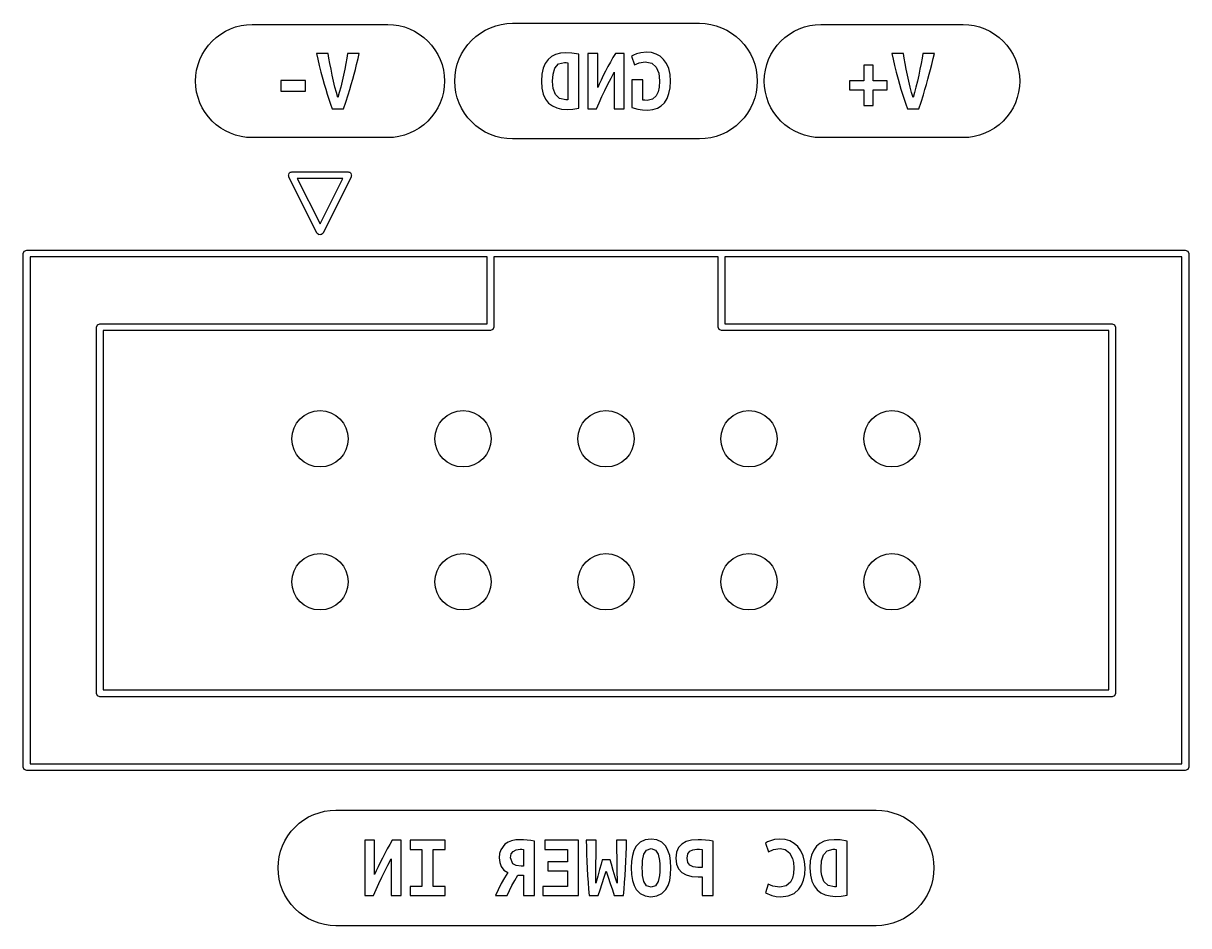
# Model space of a CAD drawing. Extents: x 88 to 206, y -135 to -60.
# Drawn here: x 110.05 to 130.75, y -134.23 to -118.21 of the extents above; entities that cross this region are included whole.
import ezdxf

# ---------------------------------------------------------------- set-up
doc = ezdxf.new("R2010")
doc.units = 0
doc.layers.add('BLACK', color=7, linetype='CONTINUOUS')

msp = doc.modelspace()

# ---------------------------------------------------------------- linework, layer by layer
at = {"layer": 'BLACK', "linetype": 'CONTINUOUS'}
for p, q in [((113.473, -118.457), (113.552, -118.398)), ((113.552, -118.398), (113.636, -118.347)), ((113.636, -118.347), (113.725, -118.305)), ((113.725, -118.305), (113.818, -118.272)), ((113.818, -118.272), (113.914, -118.248)), ((113.914, -118.248), (114.011, -118.234)), ((114.011, -118.234), (114.11, -118.229)), ((114.11, -118.229), (116.522, -118.229)), ((116.522, -118.229), (116.621, -118.234)), ((116.621, -118.234), (116.718, -118.248)), ((116.718, -118.248), (116.814, -118.272)), ((116.814, -118.272), (116.907, -118.305)), ((116.907, -118.305), (116.996, -118.347)), ((116.996, -118.347), (117.08, -118.398)), ((117.08, -118.398), (117.159, -118.457)), ((118.085, -118.44), (118.166, -118.38)), ((118.166, -118.38), (118.252, -118.328)), ((118.252, -118.328), (118.343, -118.285)), ((118.343, -118.285), (118.438, -118.252)), ((118.438, -118.252), (118.536, -118.227)), ((118.536, -118.227), (118.635, -118.212)), ((118.635, -118.212), (118.736, -118.207)), ((118.736, -118.207), (122.056, -118.207)), ((122.056, -118.207), (122.157, -118.212)), ((122.157, -118.212), (122.256, -118.227)), ((122.256, -118.227), (122.354, -118.252)), ((122.354, -118.252), (122.449, -118.285)), ((122.449, -118.285), (122.54, -118.328)), ((122.54, -118.328), (122.626, -118.38)), ((122.626, -118.38), (122.707, -118.44)), ((123.575, -118.457), (123.654, -118.398)), ((123.654, -118.398), (123.738, -118.347)), ((123.738, -118.347), (123.827, -118.305)), ((123.827, -118.305), (123.92, -118.272)), ((123.92, -118.272), (124.016, -118.248)), ((124.016, -118.248), (124.113, -118.234)), ((124.113, -118.234), (124.212, -118.229)), ((124.212, -118.229), (126.74, -118.229)), ((126.74, -118.229), (126.839, -118.234)), ((126.839, -118.234), (126.936, -118.248)), ((126.936, -118.248), (127.032, -118.272)), ((127.032, -118.272), (127.125, -118.305)), ((127.125, -118.305), (127.214, -118.347)), ((127.214, -118.347), (127.298, -118.398)), ((127.298, -118.398), (127.377, -118.457)), ((113.275, -118.675), (113.334, -118.596)), ((113.334, -118.596), (113.4, -118.523)), ((113.4, -118.523), (113.473, -118.457)), ((117.159, -118.457), (117.232, -118.523)), ((117.232, -118.523), (117.298, -118.596)), ((117.298, -118.596), (117.357, -118.675)), ((117.883, -118.663), (117.943, -118.582)), ((117.943, -118.582), (118.011, -118.508)), ((118.011, -118.508), (118.085, -118.44)), ((122.707, -118.44), (122.781, -118.508)), ((122.781, -118.508), (122.849, -118.582)), ((122.849, -118.582), (122.909, -118.663)), ((123.377, -118.675), (123.436, -118.596)), ((123.436, -118.596), (123.502, -118.523)), ((123.502, -118.523), (123.575, -118.457)), ((127.377, -118.457), (127.45, -118.523)), ((127.45, -118.523), (127.516, -118.596)), ((127.516, -118.596), (127.575, -118.675)), ((113.182, -118.849), (113.224, -118.76)), ((113.224, -118.76), (113.275, -118.675)), ((115.46, -118.741), (115.256, -118.741)), ((115.256, -118.741), (115.277, -118.842)), ((115.475, -118.824), (115.46, -118.741)), ((115.803, -118.741), (115.791, -118.824)), ((116.01, -118.741), (115.803, -118.741)), ((115.991, -118.83), (116.01, -118.741)), ((117.357, -118.675), (117.408, -118.76)), ((117.408, -118.76), (117.45, -118.849)), ((117.788, -118.84), (117.831, -118.749)), ((117.831, -118.749), (117.883, -118.663)), ((119.427, -118.796), (119.366, -118.849)), ((119.501, -118.76), (119.427, -118.796)), ((119.586, -118.738), (119.501, -118.76)), ((119.678, -118.731), (119.586, -118.738)), ((119.788, -118.736), (119.678, -118.731)), ((119.913, -118.755), (119.788, -118.736)), ((119.913, -119.714), (119.913, -118.755)), ((120.072, -118.742), (120.072, -119.725)), ((120.248, -118.742), (120.072, -118.742)), ((120.248, -119.347), (120.248, -118.742)), ((120.518, -118.815), (120.474, -118.894)), ((120.563, -118.742), (120.518, -118.815)), ((120.72, -118.742), (120.563, -118.742)), ((120.72, -119.725), (120.72, -118.742)), ((120.883, -118.772), (120.85, -118.791)), ((120.85, -118.791), (120.901, -118.947)), ((120.937, -118.749), (120.883, -118.772)), ((121.016, -118.729), (120.937, -118.749)), ((121.118, -118.72), (121.016, -118.729)), ((121.204, -118.728), (121.118, -118.72)), ((121.285, -118.753), (121.204, -118.728)), ((121.358, -118.793), (121.285, -118.753)), ((121.42, -118.85), (121.358, -118.793)), ((122.909, -118.663), (122.961, -118.749)), ((122.961, -118.749), (123.004, -118.84)), ((123.284, -118.849), (123.326, -118.76)), ((123.326, -118.76), (123.377, -118.675)), ((125.678, -118.741), (125.474, -118.741)), ((125.474, -118.741), (125.495, -118.842)), ((125.693, -118.824), (125.678, -118.741)), ((126.021, -118.741), (126.009, -118.824)), ((126.228, -118.741), (126.021, -118.741)), ((126.209, -118.83), (126.228, -118.741)), ((127.575, -118.675), (127.626, -118.76)), ((127.626, -118.76), (127.668, -118.849)), ((113.125, -119.037), (113.149, -118.941)), ((113.149, -118.941), (113.182, -118.849)), ((115.277, -118.842), (115.303, -118.954)), ((115.303, -118.954), (115.332, -119.075)), ((115.492, -118.919), (115.475, -118.824)), ((115.512, -119.022), (115.492, -118.919)), ((115.533, -119.128), (115.512, -119.022)), ((115.755, -119.021), (115.733, -119.126)), ((115.775, -118.918), (115.755, -119.021)), ((115.791, -118.824), (115.775, -118.918)), ((115.922, -119.111), (115.944, -119.025)), ((115.944, -119.025), (115.965, -118.941)), ((115.965, -118.941), (115.991, -118.83)), ((117.45, -118.849), (117.483, -118.941)), ((117.483, -118.941), (117.507, -119.037)), ((117.73, -119.033), (117.754, -118.935)), ((117.754, -118.935), (117.788, -118.84)), ((119.279, -119.005), (119.256, -119.109)), ((119.316, -118.919), (119.279, -119.005)), ((119.366, -118.849), (119.316, -118.919)), ((119.456, -119.109), (119.49, -119.003)), ((119.49, -119.003), (119.555, -118.929)), ((119.555, -118.929), (119.661, -118.901)), ((119.661, -118.901), (119.69, -118.902)), ((119.69, -118.902), (119.718, -118.906)), ((119.718, -118.906), (119.718, -119.566)), ((120.43, -118.975), (120.387, -119.057)), ((120.474, -118.894), (120.43, -118.975)), ((120.901, -118.947), (120.987, -118.907)), ((120.987, -118.907), (121.091, -118.89)), ((121.091, -118.89), (121.209, -118.915)), ((121.209, -118.915), (121.287, -118.986)), ((121.287, -118.986), (121.332, -119.094)), ((121.471, -118.923), (121.42, -118.85)), ((121.51, -119.011), (121.471, -118.923)), ((121.535, -119.115), (121.51, -119.011)), ((123.004, -118.84), (123.038, -118.935)), ((123.038, -118.935), (123.062, -119.033)), ((123.227, -119.037), (123.251, -118.941)), ((123.251, -118.941), (123.284, -118.849)), ((125.142, -118.951), (124.974, -118.951)), ((124.974, -118.951), (124.974, -119.227)), ((125.142, -119.227), (125.142, -118.951)), ((125.495, -118.842), (125.52, -118.954)), ((125.52, -118.954), (125.55, -119.075)), ((125.71, -118.919), (125.693, -118.824)), ((125.73, -119.022), (125.71, -118.919)), ((125.751, -119.128), (125.73, -119.022)), ((125.973, -119.021), (125.951, -119.126)), ((125.993, -118.918), (125.973, -119.021)), ((126.009, -118.824), (125.993, -118.918)), ((126.139, -119.111), (126.162, -119.025)), ((126.162, -119.025), (126.183, -118.941)), ((126.183, -118.941), (126.209, -118.83)), ((127.668, -118.849), (127.701, -118.941)), ((127.701, -118.941), (127.725, -119.037)), ((113.106, -119.233), (113.111, -119.134)), ((113.111, -119.134), (113.125, -119.037)), ((114.622, -119.221), (114.622, -119.413)), ((115.057, -119.221), (114.622, -119.221)), ((115.057, -119.413), (115.057, -119.221)), ((115.332, -119.075), (115.366, -119.201)), ((115.366, -119.201), (115.391, -119.288)), ((115.557, -119.234), (115.533, -119.128)), ((115.733, -119.126), (115.709, -119.233)), ((115.871, -119.293), (115.897, -119.201)), ((115.897, -119.201), (115.922, -119.111)), ((117.507, -119.037), (117.521, -119.134)), ((117.521, -119.134), (117.526, -119.233)), ((117.71, -119.233), (117.715, -119.132)), ((117.715, -119.132), (117.73, -119.033)), ((119.256, -119.109), (119.248, -119.233)), ((119.447, -119.233), (119.456, -119.109)), ((120.309, -119.214), (120.276, -119.285)), ((120.347, -119.136), (120.309, -119.214)), ((120.387, -119.057), (120.347, -119.136)), ((120.428, -119.29), (120.485, -119.181)), ((120.485, -119.181), (120.544, -119.072)), ((120.544, -119.072), (120.544, -119.725)), ((121.05, -119.211), (120.855, -119.211)), ((120.855, -119.211), (120.855, -119.701)), ((121.05, -119.569), (121.05, -119.211)), ((121.332, -119.094), (121.342, -119.16)), ((121.342, -119.16), (121.345, -119.233)), ((121.544, -119.233), (121.535, -119.115)), ((123.062, -119.033), (123.077, -119.132)), ((123.077, -119.132), (123.082, -119.233)), ((123.208, -119.233), (123.213, -119.134)), ((123.213, -119.134), (123.227, -119.037)), ((124.974, -119.227), (124.724, -119.227)), ((124.724, -119.227), (124.724, -119.388)), ((125.391, -119.227), (125.142, -119.227)), ((125.391, -119.388), (125.391, -119.227)), ((125.55, -119.075), (125.584, -119.201)), ((125.584, -119.201), (125.609, -119.288)), ((125.774, -119.234), (125.751, -119.128)), ((125.951, -119.126), (125.927, -119.233)), ((126.089, -119.293), (126.115, -119.201)), ((126.115, -119.201), (126.139, -119.111)), ((127.725, -119.037), (127.739, -119.134)), ((127.739, -119.134), (127.744, -119.233)), ((113.111, -119.331), (113.106, -119.233)), ((113.125, -119.429), (113.111, -119.331)), ((113.149, -119.524), (113.125, -119.429)), ((114.622, -119.413), (115.057, -119.413)), ((115.391, -119.288), (115.417, -119.376)), ((115.417, -119.376), (115.445, -119.465)), ((115.581, -119.339), (115.557, -119.234)), ((115.607, -119.437), (115.581, -119.339)), ((115.632, -119.524), (115.607, -119.437)), ((115.658, -119.436), (115.632, -119.524)), ((115.684, -119.338), (115.658, -119.436)), ((115.709, -119.233), (115.684, -119.338)), ((115.816, -119.476), (115.844, -119.384)), ((115.844, -119.384), (115.871, -119.293)), ((117.507, -119.429), (117.483, -119.524)), ((117.521, -119.331), (117.507, -119.429)), ((117.526, -119.233), (117.521, -119.331)), ((117.715, -119.333), (117.71, -119.233)), ((117.73, -119.433), (117.715, -119.333)), ((117.754, -119.53), (117.73, -119.433)), ((119.248, -119.233), (119.257, -119.359)), ((119.257, -119.359), (119.282, -119.465)), ((119.45, -119.303), (119.447, -119.233)), ((119.459, -119.367), (119.45, -119.303)), ((119.498, -119.473), (119.459, -119.367)), ((120.276, -119.285), (120.248, -119.347)), ((120.324, -119.507), (120.375, -119.399)), ((120.375, -119.399), (120.428, -119.29)), ((121.321, -119.426), (121.29, -119.492)), ((121.339, -119.34), (121.321, -119.426)), ((121.345, -119.233), (121.339, -119.34)), ((121.515, -119.456), (121.537, -119.352)), ((121.537, -119.352), (121.544, -119.233)), ((123.062, -119.433), (123.038, -119.53)), ((123.077, -119.333), (123.062, -119.433)), ((123.082, -119.233), (123.077, -119.333)), ((123.213, -119.331), (123.208, -119.233)), ((123.227, -119.429), (123.213, -119.331)), ((123.251, -119.524), (123.227, -119.429)), ((124.724, -119.388), (124.974, -119.388)), ((124.974, -119.388), (124.974, -119.664)), ((125.142, -119.664), (125.142, -119.388)), ((125.142, -119.388), (125.391, -119.388)), ((125.609, -119.288), (125.635, -119.376)), ((125.635, -119.376), (125.663, -119.465)), ((125.799, -119.339), (125.774, -119.234)), ((125.824, -119.437), (125.799, -119.339)), ((125.85, -119.524), (125.824, -119.437)), ((125.875, -119.436), (125.85, -119.524)), ((125.901, -119.338), (125.875, -119.436)), ((125.927, -119.233), (125.901, -119.338)), ((126.034, -119.476), (126.062, -119.384)), ((126.062, -119.384), (126.089, -119.293)), ((127.725, -119.429), (127.701, -119.524)), ((127.739, -119.331), (127.725, -119.429)), ((127.744, -119.233), (127.739, -119.331)), ((113.182, -119.617), (113.149, -119.524)), ((113.224, -119.706), (113.182, -119.617)), ((115.445, -119.465), (115.474, -119.553)), ((115.474, -119.553), (115.503, -119.64)), ((115.503, -119.64), (115.533, -119.724)), ((115.735, -119.724), (115.774, -119.607)), ((115.774, -119.607), (115.816, -119.476)), ((117.45, -119.617), (117.408, -119.706)), ((117.483, -119.524), (117.45, -119.617)), ((117.788, -119.625), (117.754, -119.53)), ((117.831, -119.716), (117.788, -119.625)), ((119.282, -119.465), (119.323, -119.552)), ((119.323, -119.552), (119.377, -119.622)), ((119.377, -119.622), (119.443, -119.674)), ((119.571, -119.542), (119.498, -119.473)), ((119.683, -119.568), (119.571, -119.542)), ((119.701, -119.568), (119.683, -119.568)), ((119.718, -119.566), (119.701, -119.568)), ((120.229, -119.725), (120.275, -119.616)), ((120.275, -119.616), (120.324, -119.507)), ((121.088, -119.574), (121.05, -119.569)), ((121.126, -119.576), (121.088, -119.574)), ((121.221, -119.555), (121.126, -119.576)), ((121.29, -119.492), (121.221, -119.555)), ((121.376, -119.673), (121.434, -119.616)), ((121.434, -119.616), (121.481, -119.544)), ((121.481, -119.544), (121.515, -119.456)), ((123.004, -119.625), (122.961, -119.716)), ((123.038, -119.53), (123.004, -119.625)), ((123.284, -119.617), (123.251, -119.524)), ((123.326, -119.706), (123.284, -119.617)), ((125.663, -119.465), (125.691, -119.553)), ((125.691, -119.553), (125.721, -119.64)), ((125.721, -119.64), (125.751, -119.724)), ((125.953, -119.724), (125.992, -119.607)), ((125.992, -119.607), (126.034, -119.476)), ((127.668, -119.617), (127.626, -119.706)), ((127.701, -119.524), (127.668, -119.617)), ((113.275, -119.791), (113.224, -119.706)), ((113.334, -119.87), (113.275, -119.791)), ((115.533, -119.724), (115.735, -119.724)), ((117.357, -119.791), (117.298, -119.87)), ((117.408, -119.706), (117.357, -119.791)), ((117.883, -119.802), (117.831, -119.716)), ((117.943, -119.883), (117.883, -119.802)), ((119.443, -119.674), (119.52, -119.71)), ((119.52, -119.71), (119.608, -119.731)), ((119.608, -119.731), (119.704, -119.738)), ((119.704, -119.738), (119.806, -119.732)), ((119.806, -119.732), (119.913, -119.714)), ((120.072, -119.725), (120.229, -119.725)), ((120.544, -119.725), (120.72, -119.725)), ((120.855, -119.701), (120.964, -119.73)), ((120.964, -119.73), (121.045, -119.742)), ((121.045, -119.742), (121.142, -119.746)), ((121.142, -119.746), (121.23, -119.737)), ((121.23, -119.737), (121.308, -119.713)), ((121.308, -119.713), (121.376, -119.673)), ((122.909, -119.802), (122.849, -119.883)), ((122.961, -119.716), (122.909, -119.802)), ((123.377, -119.791), (123.326, -119.706)), ((123.436, -119.87), (123.377, -119.791)), ((124.974, -119.664), (125.142, -119.664)), ((125.751, -119.724), (125.953, -119.724)), ((127.575, -119.791), (127.516, -119.87)), ((127.626, -119.706), (127.575, -119.791)), ((113.4, -119.943), (113.334, -119.87)), ((113.473, -120.009), (113.4, -119.943)), ((113.552, -120.068), (113.473, -120.009)), ((117.159, -120.009), (117.08, -120.068)), ((117.232, -119.943), (117.159, -120.009)), ((117.298, -119.87), (117.232, -119.943)), ((118.011, -119.958), (117.943, -119.883)), ((118.085, -120.025), (118.011, -119.958)), ((118.166, -120.085), (118.085, -120.025)), ((122.707, -120.025), (122.626, -120.085)), ((122.781, -119.958), (122.707, -120.025)), ((122.849, -119.883), (122.781, -119.958)), ((123.502, -119.943), (123.436, -119.87)), ((123.575, -120.009), (123.502, -119.943)), ((123.654, -120.068), (123.575, -120.009)), ((127.377, -120.009), (127.298, -120.068)), ((127.45, -119.943), (127.377, -120.009)), ((127.516, -119.87), (127.45, -119.943)), ((113.636, -120.118), (113.552, -120.068)), ((113.725, -120.16), (113.636, -120.118)), ((113.818, -120.194), (113.725, -120.16)), ((113.914, -120.217), (113.818, -120.194)), ((114.011, -120.232), (113.914, -120.217)), ((114.11, -120.237), (114.011, -120.232)), ((116.522, -120.237), (114.11, -120.237)), ((116.621, -120.232), (116.522, -120.237)), ((116.718, -120.217), (116.621, -120.232)), ((116.814, -120.194), (116.718, -120.217)), ((116.907, -120.16), (116.814, -120.194)), ((116.996, -120.118), (116.907, -120.16)), ((117.08, -120.068), (116.996, -120.118)), ((118.252, -120.137), (118.166, -120.085)), ((118.343, -120.18), (118.252, -120.137)), ((118.438, -120.214), (118.343, -120.18)), ((118.536, -120.238), (118.438, -120.214)), ((118.635, -120.253), (118.536, -120.238)), ((118.736, -120.258), (118.635, -120.253)), ((122.056, -120.258), (118.736, -120.258)), ((122.157, -120.253), (122.056, -120.258)), ((122.256, -120.238), (122.157, -120.253)), ((122.354, -120.214), (122.256, -120.238)), ((122.449, -120.18), (122.354, -120.214)), ((122.54, -120.137), (122.449, -120.18)), ((122.626, -120.085), (122.54, -120.137)), ((123.738, -120.118), (123.654, -120.068)), ((123.827, -120.16), (123.738, -120.118)), ((123.92, -120.194), (123.827, -120.16)), ((124.016, -120.217), (123.92, -120.194)), ((124.113, -120.232), (124.016, -120.217)), ((124.212, -120.237), (124.113, -120.232)), ((126.74, -120.237), (124.212, -120.237)), ((126.839, -120.232), (126.74, -120.237)), ((126.936, -120.217), (126.839, -120.232)), ((127.032, -120.194), (126.936, -120.217)), ((127.125, -120.16), (127.032, -120.194)), ((127.214, -120.118), (127.125, -120.16)), ((127.298, -120.068), (127.214, -120.118)), ((114.759, -120.884), (114.768, -120.873)), ((114.76, -120.894), (114.759, -120.884)), ((114.768, -120.873), (114.774, -120.86)), ((114.774, -120.86), (114.783, -120.857)), ((114.783, -120.857), (114.789, -120.849)), ((114.789, -120.849), (114.803, -120.848)), ((114.803, -120.848), (114.816, -120.843)), ((114.816, -120.843), (115.816, -120.843)), ((115.816, -120.843), (115.829, -120.848)), ((115.829, -120.848), (115.843, -120.849)), ((115.843, -120.849), (115.849, -120.857)), ((115.849, -120.857), (115.858, -120.86)), ((115.858, -120.86), (115.864, -120.873)), ((115.864, -120.873), (115.873, -120.884)), ((115.873, -120.884), (115.872, -120.894)), ((114.756, -120.903), (114.76, -120.894)), ((114.761, -120.916), (114.756, -120.903)), ((114.762, -120.93), (114.761, -120.916)), ((115.262, -121.93), (114.762, -120.93)), ((114.913, -120.963), (115.316, -121.769)), ((115.719, -120.963), (114.913, -120.963)), ((115.316, -121.769), (115.719, -120.963)), ((115.87, -120.93), (115.37, -121.93)), ((115.871, -120.916), (115.87, -120.93)), ((115.876, -120.903), (115.871, -120.916)), ((115.872, -120.894), (115.876, -120.903)), ((115.277, -121.942), (115.262, -121.93)), ((115.289, -121.956), (115.277, -121.942)), ((115.294, -121.957), (115.289, -121.956)), ((115.297, -121.96), (115.294, -121.957)), ((115.316, -121.958), (115.297, -121.96)), ((115.335, -121.96), (115.316, -121.958)), ((115.338, -121.957), (115.335, -121.96)), ((115.343, -121.956), (115.338, -121.957)), ((115.355, -121.942), (115.343, -121.956)), ((115.37, -121.93), (115.355, -121.942)), ((110.046, -122.293), (110.064, -122.25)), ((110.046, -131.413), (110.046, -122.293)), ((110.064, -122.25), (110.106, -122.233)), ((110.106, -122.233), (130.686, -122.233)), ((130.686, -122.233), (130.728, -122.25)), ((130.728, -122.25), (130.746, -122.293)), ((130.746, -122.293), (130.746, -131.413)), ((118.286, -122.353), (110.166, -122.353)), ((110.166, -122.353), (110.166, -131.353)), ((118.286, -123.543), (118.286, -122.353)), ((122.386, -122.353), (118.406, -122.353)), ((118.406, -122.353), (118.406, -123.603)), ((122.386, -123.603), (122.386, -122.353)), ((130.626, -122.353), (122.506, -122.353)), ((122.506, -122.353), (122.506, -123.543)), ((130.626, -131.353), (130.626, -122.353)), ((111.346, -123.603), (111.364, -123.56)), ((111.364, -123.56), (111.406, -123.543)), ((111.406, -123.543), (118.286, -123.543)), ((122.506, -123.543), (129.386, -123.543)), ((129.386, -123.543), (129.428, -123.56)), ((129.428, -123.56), (129.446, -123.603)), ((111.346, -130.103), (111.346, -123.603)), ((118.346, -123.663), (111.466, -123.663)), ((111.466, -123.663), (111.466, -130.043)), ((118.388, -123.645), (118.346, -123.663)), ((118.406, -123.603), (118.388, -123.645)), ((122.404, -123.645), (122.386, -123.603)), ((122.446, -123.663), (122.404, -123.645)), ((129.326, -123.663), (122.446, -123.663)), ((129.326, -130.043), (129.326, -123.663)), ((129.446, -123.603), (129.446, -130.103)), ((111.364, -130.145), (111.346, -130.103)), ((111.406, -130.163), (111.364, -130.145)), ((129.386, -130.163), (111.406, -130.163)), ((111.466, -130.043), (129.326, -130.043)), ((129.428, -130.145), (129.386, -130.163)), ((129.446, -130.103), (129.428, -130.145)), ((110.064, -131.455), (110.046, -131.413)), ((110.166, -131.353), (130.626, -131.353)), ((130.746, -131.413), (130.728, -131.455)), ((110.106, -131.473), (110.064, -131.455)), ((130.686, -131.473), (110.106, -131.473)), ((130.728, -131.455), (130.686, -131.473)), ((115.114, -132.298), (115.205, -132.255)), ((115.205, -132.255), (115.299, -132.222)), ((115.299, -132.222), (115.397, -132.197)), ((115.397, -132.197), (115.497, -132.182)), ((115.497, -132.182), (115.597, -132.177)), ((115.597, -132.177), (125.195, -132.177)), ((125.195, -132.177), (125.295, -132.182)), ((125.295, -132.182), (125.395, -132.197)), ((125.395, -132.197), (125.493, -132.222)), ((125.493, -132.222), (125.587, -132.255)), ((125.587, -132.255), (125.678, -132.298)), ((114.804, -132.552), (114.872, -132.478)), ((114.872, -132.478), (114.947, -132.41)), ((114.947, -132.41), (115.027, -132.35)), ((115.027, -132.35), (115.114, -132.298)), ((125.678, -132.298), (125.765, -132.35)), ((125.765, -132.35), (125.845, -132.41)), ((125.845, -132.41), (125.92, -132.478)), ((125.92, -132.478), (125.988, -132.552)), ((114.693, -132.719), (114.745, -132.633)), ((114.745, -132.633), (114.804, -132.552)), ((125.988, -132.552), (126.047, -132.633)), ((126.047, -132.633), (126.099, -132.719)), ((114.616, -132.905), (114.65, -132.81)), ((114.65, -132.81), (114.693, -132.719)), ((116.286, -132.712), (116.11, -132.712)), ((116.11, -132.712), (116.11, -133.695)), ((116.286, -133.317), (116.286, -132.712)), ((116.511, -132.864), (116.468, -132.945)), ((116.556, -132.785), (116.511, -132.864)), ((116.6, -132.712), (116.556, -132.785)), ((116.757, -132.712), (116.6, -132.712)), ((116.757, -133.695), (116.757, -132.712)), ((117.538, -132.712), (116.915, -132.712)), ((116.915, -132.712), (116.915, -132.874)), ((116.915, -132.874), (117.127, -132.874)), ((117.127, -132.874), (117.127, -133.533)), ((117.324, -133.533), (117.324, -132.874)), ((117.324, -132.874), (117.538, -132.874)), ((117.538, -132.874), (117.538, -132.712)), ((118.527, -132.88), (118.507, -132.946)), ((118.602, -132.779), (118.527, -132.88)), ((118.656, -132.744), (118.602, -132.779)), ((118.72, -132.72), (118.656, -132.744)), ((118.792, -132.706), (118.72, -132.72)), ((118.747, -132.908), (118.802, -132.88)), ((118.872, -132.701), (118.792, -132.706)), ((118.802, -132.88), (118.872, -132.871)), ((118.928, -132.703), (118.872, -132.701)), ((118.872, -132.871), (118.899, -132.872)), ((118.899, -132.872), (118.931, -132.876)), ((118.994, -132.707), (118.928, -132.703)), ((118.931, -132.876), (118.931, -133.171)), ((119.063, -132.715), (118.994, -132.707)), ((119.126, -132.727), (119.063, -132.715)), ((119.126, -133.695), (119.126, -132.727)), ((119.31, -132.712), (119.31, -132.874)), ((119.905, -132.712), (119.31, -132.712)), ((119.31, -132.874), (119.71, -132.874)), ((119.71, -132.874), (119.71, -133.095)), ((119.905, -133.695), (119.905, -132.712)), ((120.223, -132.712), (120.042, -132.712)), ((120.042, -132.712), (120.047, -132.835)), ((120.047, -132.835), (120.052, -132.961)), ((120.221, -132.907), (120.223, -132.808)), ((120.223, -132.808), (120.223, -132.712)), ((120.763, -132.712), (120.582, -132.712)), ((120.582, -132.712), (120.583, -132.808)), ((120.583, -132.808), (120.585, -132.906)), ((120.755, -132.959), (120.759, -132.834)), ((120.759, -132.834), (120.763, -132.712)), ((120.893, -132.892), (120.865, -132.98)), ((120.933, -132.819), (120.893, -132.892)), ((121.002, -132.748), (120.933, -132.819)), ((121.09, -132.704), (121.002, -132.748)), ((121.068, -132.96), (121.115, -132.887)), ((121.196, -132.69), (121.09, -132.704)), ((121.115, -132.887), (121.196, -132.86)), ((121.299, -132.704), (121.196, -132.69)), ((121.196, -132.86), (121.277, -132.887)), ((121.277, -132.887), (121.324, -132.961)), ((121.386, -132.748), (121.299, -132.704)), ((121.456, -132.819), (121.386, -132.748)), ((121.497, -132.892), (121.456, -132.819)), ((121.527, -132.98), (121.497, -132.892)), ((121.683, -132.84), (121.649, -132.924)), ((121.741, -132.778), (121.683, -132.84)), ((121.819, -132.735), (121.741, -132.778)), ((121.916, -132.71), (121.819, -132.735)), ((121.884, -132.907), (121.939, -132.88)), ((122.031, -132.701), (121.916, -132.71)), ((121.939, -132.88), (122.009, -132.871)), ((122.009, -132.871), (122.057, -132.872)), ((122.093, -132.703), (122.031, -132.701)), ((122.057, -132.872), (122.106, -132.876)), ((122.164, -132.707), (122.093, -132.703)), ((122.106, -132.876), (122.106, -133.193)), ((122.237, -132.714), (122.164, -132.707)), ((122.301, -132.725), (122.237, -132.714)), ((122.301, -133.695), (122.301, -132.725)), ((123.264, -132.742), (123.231, -132.761)), ((123.231, -132.761), (123.282, -132.917)), ((123.317, -132.719), (123.264, -132.742)), ((123.282, -132.917), (123.37, -132.877)), ((123.391, -132.699), (123.317, -132.719)), ((123.37, -132.877), (123.488, -132.86)), ((123.485, -132.69), (123.391, -132.699)), ((123.578, -132.699), (123.485, -132.69)), ((123.488, -132.86), (123.578, -132.877)), ((123.664, -132.724), (123.578, -132.699)), ((123.578, -132.877), (123.656, -132.932)), ((123.74, -132.766), (123.664, -132.724)), ((123.805, -132.824), (123.74, -132.766)), ((123.858, -132.897), (123.805, -132.824)), ((124.085, -132.889), (124.048, -132.975)), ((124.135, -132.819), (124.085, -132.889)), ((124.196, -132.766), (124.135, -132.819)), ((124.27, -132.73), (124.196, -132.766)), ((124.355, -132.708), (124.27, -132.73)), ((124.323, -132.899), (124.43, -132.871)), ((124.447, -132.701), (124.355, -132.708)), ((124.43, -132.871), (124.458, -132.872)), ((124.557, -132.706), (124.447, -132.701)), ((124.458, -132.872), (124.487, -132.876)), ((124.487, -132.876), (124.487, -133.536)), ((124.682, -132.725), (124.557, -132.706)), ((124.682, -133.684), (124.682, -132.725)), ((126.099, -132.719), (126.142, -132.81)), ((126.142, -132.81), (126.176, -132.905)), ((114.577, -133.102), (114.591, -133.003)), ((114.591, -133.003), (114.616, -132.905)), ((116.425, -133.027), (116.384, -133.106)), ((116.468, -132.945), (116.425, -133.027)), ((116.522, -133.151), (116.581, -133.042)), ((116.581, -133.042), (116.581, -133.695)), ((118.507, -132.946), (118.501, -133.023)), ((118.501, -133.023), (118.509, -133.105)), ((118.699, -133.022), (118.711, -132.954)), ((118.743, -133.132), (118.699, -133.022)), ((118.711, -132.954), (118.747, -132.908)), ((119.71, -133.095), (119.363, -133.095)), ((119.363, -133.095), (119.363, -133.257)), ((120.052, -132.961), (120.057, -133.088)), ((120.057, -133.088), (120.063, -133.215)), ((120.218, -133.106), (120.22, -133.007)), ((120.22, -133.007), (120.221, -132.907)), ((120.329, -133.06), (120.31, -133.135)), ((120.472, -133.06), (120.329, -133.06)), ((120.494, -133.138), (120.472, -133.06)), ((120.585, -132.906), (120.587, -133.006)), ((120.587, -133.006), (120.588, -133.105)), ((120.743, -133.213), (120.749, -133.087)), ((120.749, -133.087), (120.755, -132.959)), ((120.848, -133.084), (120.842, -133.203)), ((120.865, -132.98), (120.848, -133.084)), ((121.042, -133.134), (121.046, -133.069)), ((121.046, -133.069), (121.068, -132.96)), ((121.324, -132.961), (121.346, -133.069)), ((121.346, -133.069), (121.35, -133.134)), ((121.544, -133.084), (121.527, -132.98)), ((121.55, -133.203), (121.544, -133.084)), ((121.649, -132.924), (121.637, -133.03)), ((121.637, -133.03), (121.649, -133.136)), ((121.837, -133.028), (121.849, -132.955)), ((121.849, -133.105), (121.837, -133.028)), ((121.849, -132.955), (121.884, -132.907)), ((123.656, -132.932), (123.711, -133.036)), ((123.711, -133.036), (123.728, -133.109)), ((123.898, -132.985), (123.858, -132.897)), ((123.923, -133.087), (123.898, -132.985)), ((123.931, -133.203), (123.923, -133.087)), ((124.025, -133.079), (124.017, -133.203)), ((124.048, -132.975), (124.025, -133.079)), ((124.216, -133.203), (124.225, -133.079)), ((124.225, -133.079), (124.258, -132.973)), ((124.258, -132.973), (124.323, -132.899)), ((126.176, -132.905), (126.201, -133.003)), ((126.201, -133.003), (126.215, -133.102)), ((114.572, -133.203), (114.577, -133.102)), ((114.577, -133.303), (114.572, -133.203)), ((114.591, -133.403), (114.577, -133.303)), ((116.314, -133.255), (116.286, -133.317)), ((116.347, -133.184), (116.314, -133.255)), ((116.384, -133.106), (116.347, -133.184)), ((116.412, -133.369), (116.466, -133.26)), ((116.466, -133.26), (116.522, -133.151)), ((118.509, -133.105), (118.535, -133.179)), ((118.535, -133.179), (118.582, -133.241)), ((118.582, -133.241), (118.651, -133.285)), ((118.651, -133.285), (118.594, -133.377)), ((118.802, -133.161), (118.743, -133.132)), ((118.888, -133.171), (118.802, -133.161)), ((118.931, -133.171), (118.888, -133.171)), ((119.363, -133.257), (119.71, -133.257)), ((119.71, -133.257), (119.71, -133.533)), ((120.063, -133.215), (120.07, -133.34)), ((120.214, -133.39), (120.215, -133.299)), ((120.215, -133.299), (120.217, -133.203)), ((120.217, -133.203), (120.218, -133.106)), ((120.282, -133.233), (120.249, -133.349)), ((120.31, -133.135), (120.282, -133.233)), ((120.364, -133.367), (120.399, -133.26)), ((120.399, -133.26), (120.435, -133.364)), ((120.525, -133.246), (120.494, -133.138)), ((120.56, -133.365), (120.525, -133.246)), ((120.588, -133.105), (120.59, -133.203)), ((120.59, -133.203), (120.591, -133.299)), ((120.591, -133.299), (120.592, -133.39)), ((120.735, -133.339), (120.743, -133.213)), ((120.842, -133.203), (120.848, -133.322)), ((121.041, -133.203), (121.042, -133.134)), ((121.042, -133.272), (121.041, -133.203)), ((121.046, -133.336), (121.042, -133.272)), ((121.35, -133.272), (121.346, -133.337)), ((121.35, -133.134), (121.352, -133.203)), ((121.352, -133.203), (121.35, -133.272)), ((121.544, -133.322), (121.55, -133.203)), ((121.649, -133.136), (121.684, -133.221)), ((121.684, -133.221), (121.741, -133.285)), ((121.741, -133.285), (121.82, -133.328)), ((121.885, -133.156), (121.849, -133.105)), ((121.944, -133.184), (121.885, -133.156)), ((122.026, -133.193), (121.944, -133.184)), ((122.106, -133.193), (122.026, -133.193)), ((123.726, -133.301), (123.707, -133.387)), ((123.733, -133.198), (123.726, -133.301)), ((123.728, -133.109), (123.733, -133.198)), ((123.925, -133.319), (123.931, -133.203)), ((124.017, -133.203), (124.026, -133.329)), ((124.219, -133.273), (124.216, -133.203)), ((124.227, -133.337), (124.219, -133.273)), ((126.215, -133.303), (126.201, -133.403)), ((126.215, -133.102), (126.22, -133.203)), ((126.22, -133.203), (126.215, -133.303)), ((114.616, -133.5), (114.591, -133.403)), ((114.65, -133.595), (114.616, -133.5)), ((116.313, -133.586), (116.361, -133.477)), ((116.361, -133.477), (116.412, -133.369)), ((118.535, -133.481), (118.481, -133.591)), ((118.594, -133.377), (118.535, -133.481)), ((118.68, -133.601), (118.725, -133.512)), ((118.725, -133.512), (118.775, -133.423)), ((118.775, -133.423), (118.829, -133.333)), ((118.829, -133.333), (118.931, -133.333)), ((118.931, -133.333), (118.931, -133.695)), ((120.07, -133.34), (120.078, -133.463)), ((120.078, -133.463), (120.087, -133.582)), ((120.249, -133.349), (120.213, -133.476)), ((120.213, -133.476), (120.214, -133.39)), ((120.294, -133.591), (120.329, -133.48)), ((120.329, -133.48), (120.364, -133.367)), ((120.435, -133.364), (120.472, -133.477)), ((120.472, -133.477), (120.509, -133.591)), ((120.593, -133.476), (120.56, -133.365)), ((120.592, -133.39), (120.593, -133.476)), ((120.716, -133.582), (120.726, -133.462)), ((120.726, -133.462), (120.735, -133.339)), ((120.848, -133.322), (120.865, -133.426)), ((120.865, -133.426), (120.894, -133.514)), ((120.894, -133.514), (120.934, -133.586)), ((121.068, -133.445), (121.046, -133.336)), ((121.116, -133.519), (121.068, -133.445)), ((121.324, -133.446), (121.277, -133.519)), ((121.346, -133.337), (121.324, -133.446)), ((121.459, -133.586), (121.499, -133.514)), ((121.499, -133.514), (121.527, -133.426)), ((121.527, -133.426), (121.544, -133.322)), ((121.82, -133.328), (121.919, -133.354)), ((121.919, -133.354), (122.036, -133.363)), ((122.036, -133.363), (122.106, -133.363)), ((122.106, -133.363), (122.106, -133.695)), ((123.279, -133.493), (123.23, -133.647)), ((123.359, -133.528), (123.279, -133.493)), ((123.675, -133.456), (123.599, -133.523)), ((123.707, -133.387), (123.675, -133.456)), ((123.822, -133.582), (123.87, -133.508)), ((123.87, -133.508), (123.904, -133.421)), ((123.904, -133.421), (123.925, -133.319)), ((124.026, -133.329), (124.051, -133.435)), ((124.051, -133.435), (124.092, -133.522)), ((124.267, -133.443), (124.227, -133.337)), ((124.34, -133.512), (124.267, -133.443)), ((124.452, -133.538), (124.34, -133.512)), ((126.176, -133.5), (126.142, -133.595)), ((126.201, -133.403), (126.176, -133.5)), ((114.693, -133.686), (114.65, -133.595)), ((114.745, -133.772), (114.693, -133.686)), ((116.11, -133.695), (116.267, -133.695)), ((116.267, -133.695), (116.313, -133.586)), ((116.581, -133.695), (116.757, -133.695)), ((117.127, -133.533), (116.915, -133.533)), ((116.915, -133.533), (116.915, -133.695)), ((116.915, -133.695), (117.538, -133.695)), ((117.538, -133.533), (117.324, -133.533)), ((117.538, -133.695), (117.538, -133.533)), ((118.481, -133.591), (118.435, -133.695)), ((118.435, -133.695), (118.64, -133.695)), ((118.64, -133.695), (118.68, -133.601)), ((118.931, -133.695), (119.126, -133.695)), ((119.71, -133.533), (119.275, -133.533)), ((119.275, -133.533), (119.275, -133.695)), ((119.275, -133.695), (119.905, -133.695)), ((120.087, -133.582), (120.098, -133.695)), ((120.098, -133.695), (120.259, -133.695)), ((120.259, -133.695), (120.294, -133.591)), ((120.509, -133.591), (120.542, -133.695)), ((120.542, -133.695), (120.704, -133.695)), ((120.704, -133.695), (120.716, -133.582)), ((120.934, -133.586), (121.004, -133.658)), ((121.004, -133.658), (121.091, -133.701)), ((121.091, -133.701), (121.195, -133.716)), ((121.196, -133.546), (121.116, -133.519)), ((121.195, -133.716), (121.301, -133.701)), ((121.277, -133.519), (121.196, -133.546)), ((121.301, -133.701), (121.389, -133.658)), ((121.389, -133.658), (121.459, -133.586)), ((122.106, -133.695), (122.301, -133.695)), ((123.23, -133.647), (123.342, -133.694)), ((123.342, -133.694), (123.418, -133.71)), ((123.485, -133.546), (123.359, -133.528)), ((123.418, -133.71), (123.504, -133.716)), ((123.599, -133.523), (123.485, -133.546)), ((123.504, -133.716), (123.632, -133.701)), ((123.632, -133.701), (123.738, -133.656)), ((123.738, -133.656), (123.822, -133.582)), ((124.092, -133.522), (124.146, -133.592)), ((124.146, -133.592), (124.212, -133.644)), ((124.212, -133.644), (124.289, -133.68)), ((124.289, -133.68), (124.377, -133.701)), ((124.377, -133.701), (124.473, -133.708)), ((124.47, -133.538), (124.452, -133.538)), ((124.487, -133.536), (124.47, -133.538)), ((124.473, -133.708), (124.575, -133.702)), ((124.575, -133.702), (124.682, -133.684)), ((126.099, -133.686), (126.047, -133.772)), ((126.142, -133.595), (126.099, -133.686)), ((114.804, -133.853), (114.745, -133.772)), ((114.872, -133.928), (114.804, -133.853)), ((114.947, -133.995), (114.872, -133.928)), ((125.92, -133.928), (125.845, -133.995)), ((125.988, -133.853), (125.92, -133.928)), ((126.047, -133.772), (125.988, -133.853)), ((115.027, -134.055), (114.947, -133.995)), ((115.114, -134.107), (115.027, -134.055)), ((115.205, -134.15), (115.114, -134.107)), ((125.678, -134.107), (125.587, -134.15)), ((125.765, -134.055), (125.678, -134.107)), ((125.845, -133.995), (125.765, -134.055)), ((115.299, -134.184), (115.205, -134.15)), ((115.397, -134.208), (115.299, -134.184)), ((115.497, -134.223), (115.397, -134.208)), ((115.597, -134.228), (115.497, -134.223)), ((125.195, -134.228), (115.597, -134.228)), ((125.295, -134.223), (125.195, -134.228)), ((125.395, -134.208), (125.295, -134.223)), ((125.493, -134.184), (125.395, -134.208)), ((125.587, -134.15), (125.493, -134.184))]:
    msp.add_line(p, q, dxfattribs=at)
at = {"layer": 'BLACK'}
for centre in [(115.316, -125.583), (117.856, -125.583), (120.396, -125.583), (122.936, -125.583), (125.476, -125.583), (115.316, -128.123), (117.856, -128.123), (120.396, -128.123), (122.936, -128.123), (125.476, -128.123)]:
    msp.add_circle(centre, 0.5, dxfattribs=at)

doc.saveas('drawing.dxf')
